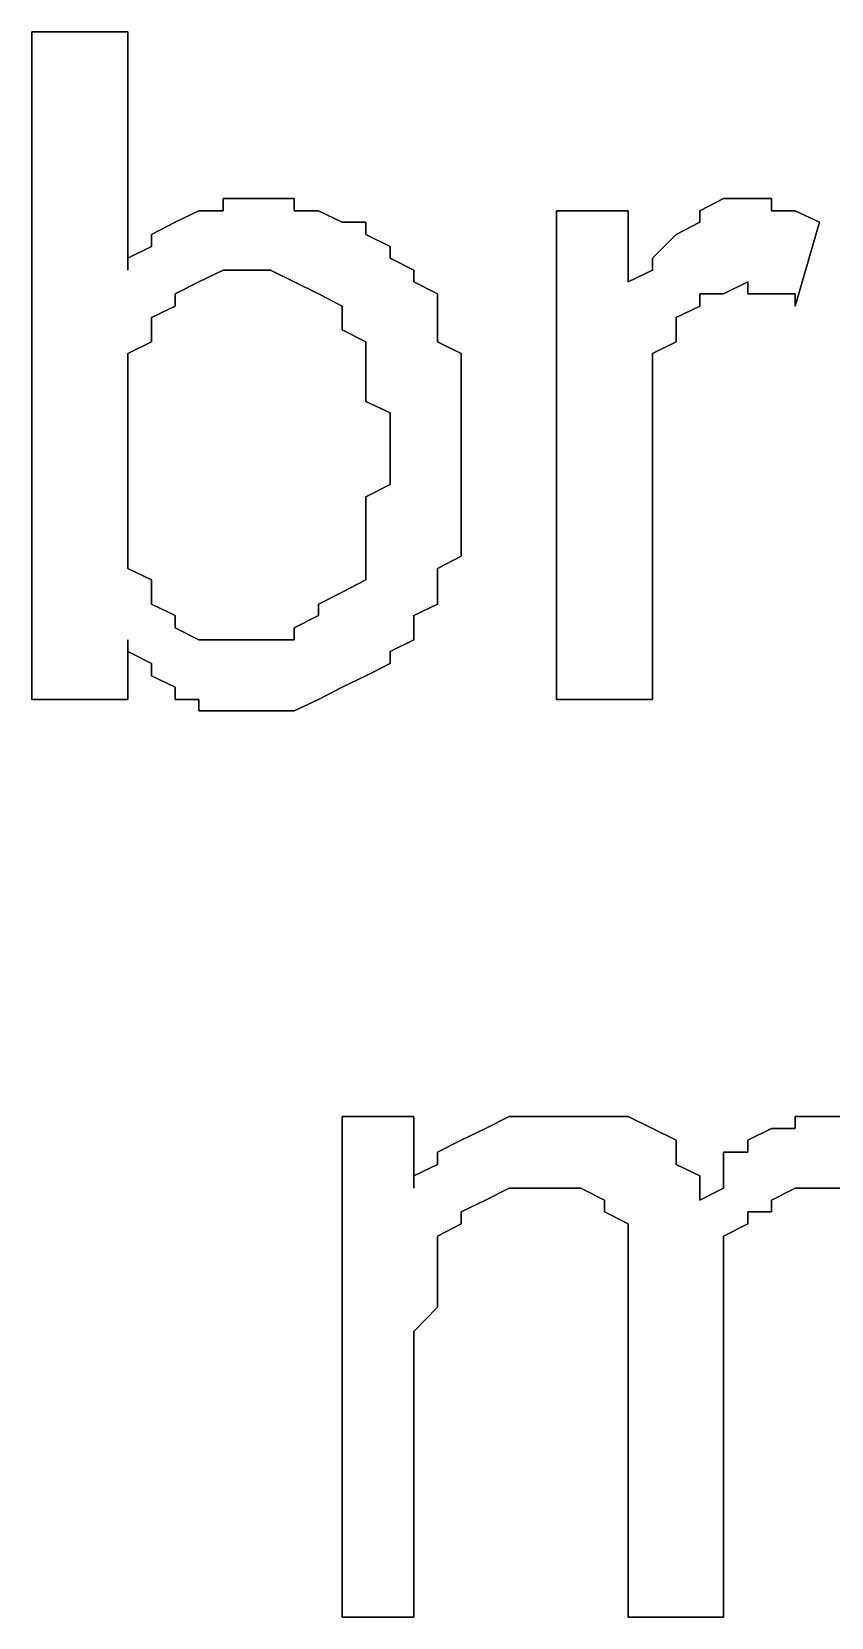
# Model space of a CAD drawing. Header units: metres. Extents: x 2.9 to 42.8, y 1.7 to 28.7.
# Drawn here: x 37.6731 to 37.7914, y 23.8319 to 24.0665 of the extents above; entities that cross this region are included whole.
import ezdxf

# ---------------------------------------------------------------- set-up
doc = ezdxf.new("R2010")
doc.units = ezdxf.units.M
doc.layers.add('GRIS', color=8, linetype='Continuous')

msp = doc.modelspace()

# ---------------------------------------------------------------- linework, layer by layer
at = {"layer": 'GRIS', "lineweight": -3}
for points in [[(37.6873, 24.0665), (37.6731, 24.0665), (37.6873, 24.0665)], [(37.6731, 24.0665), (37.6731, 23.9677), (37.6731, 24.0665)], [(37.6873, 24.0312), (37.6873, 24.0665), (37.6873, 24.0312)], [(37.6978, 24.04), (37.6943, 24.0383), (37.6978, 24.04)], [(37.7014, 24.04), (37.6978, 24.04), (37.7014, 24.04)], [(37.7049, 24.0418), (37.7014, 24.0418), (37.7049, 24.0418)], [(37.7014, 24.0418), (37.7014, 24.04), (37.7014, 24.0418)], [(37.7084, 24.0418), (37.7049, 24.0418), (37.7084, 24.0418)], [(37.7119, 24.0418), (37.7084, 24.0418), (37.7119, 24.0418)], [(37.7119, 24.04), (37.7119, 24.0418), (37.7119, 24.04)], [(37.7155, 24.04), (37.7119, 24.04), (37.7155, 24.04)], [(37.719, 24.0383), (37.7155, 24.04), (37.719, 24.0383)], [(37.7613, 24.04), (37.7507, 24.04), (37.7613, 24.04)], [(37.7507, 24.04), (37.7507, 23.9677), (37.7507, 24.04)], [(37.7613, 24.0295), (37.7613, 24.04), (37.7613, 24.0295)], [(37.7754, 24.0418), (37.7719, 24.04), (37.7754, 24.0418)], [(37.7719, 24.04), (37.7719, 24.0383), (37.7719, 24.04)], [(37.779, 24.0418), (37.7754, 24.0418), (37.779, 24.0418)], [(37.7825, 24.0418), (37.779, 24.0418), (37.7825, 24.0418)], [(37.7825, 24.04), (37.7825, 24.0418), (37.7825, 24.04)], [(37.786, 24.04), (37.7825, 24.04), (37.786, 24.04)], [(37.7896, 24.0383), (37.786, 24.04), (37.7896, 24.0383)], [(37.6943, 24.0383), (37.6908, 24.0365), (37.6943, 24.0383)], [(37.7225, 24.0383), (37.719, 24.0383), (37.7225, 24.0383)], [(37.7225, 24.0365), (37.7225, 24.0383), (37.7225, 24.0365)], [(37.7719, 24.0383), (37.7684, 24.0365), (37.7719, 24.0383)], [(37.786, 24.0259), (37.7896, 24.0383), (37.786, 24.0259)], [(37.6908, 24.0365), (37.6908, 24.0347), (37.6908, 24.0365)], [(37.7261, 24.0347), (37.7225, 24.0365), (37.7261, 24.0347)], [(37.7684, 24.0365), (37.7649, 24.033), (37.7684, 24.0365)], [(37.6908, 24.0347), (37.6873, 24.033), (37.6908, 24.0347)], [(37.6873, 24.033), (37.6873, 24.0312), (37.6873, 24.033)], [(37.7261, 24.033), (37.7261, 24.0347), (37.7261, 24.033)], [(37.7296, 24.0312), (37.7261, 24.033), (37.7296, 24.0312)], [(37.7649, 24.033), (37.7649, 24.0312), (37.7649, 24.033)], [(37.6978, 24.0295), (37.7014, 24.0312), (37.6978, 24.0295)], [(37.7014, 24.0312), (37.7049, 24.0312), (37.7014, 24.0312)], [(37.7049, 24.0312), (37.7084, 24.0312), (37.7049, 24.0312)], [(37.7084, 24.0312), (37.7119, 24.0295), (37.7084, 24.0312)], [(37.7296, 24.0295), (37.7296, 24.0312), (37.7296, 24.0295)], [(37.7649, 24.0312), (37.7613, 24.0295), (37.7649, 24.0312)], [(37.6943, 24.0277), (37.6978, 24.0295), (37.6943, 24.0277)], [(37.7119, 24.0295), (37.7155, 24.0277), (37.7119, 24.0295)], [(37.7331, 24.0277), (37.7296, 24.0295), (37.7331, 24.0277)], [(37.7754, 24.0277), (37.779, 24.0295), (37.7754, 24.0277)], [(37.779, 24.0295), (37.779, 24.0277), (37.779, 24.0295)], [(37.6908, 24.0242), (37.6943, 24.0259), (37.6908, 24.0242)], [(37.6943, 24.0259), (37.6943, 24.0277), (37.6943, 24.0259)], [(37.7155, 24.0277), (37.719, 24.0259), (37.7155, 24.0277)], [(37.719, 24.0259), (37.719, 24.0242), (37.719, 24.0259)], [(37.7331, 24.0259), (37.7331, 24.0277), (37.7331, 24.0259)], [(37.7331, 24.0224), (37.7331, 24.0259), (37.7331, 24.0224)], [(37.7684, 24.0242), (37.7719, 24.0259), (37.7684, 24.0242)], [(37.7719, 24.0259), (37.7719, 24.0277), (37.7719, 24.0259)], [(37.7719, 24.0277), (37.7754, 24.0277), (37.7719, 24.0277)], [(37.779, 24.0277), (37.7825, 24.0277), (37.779, 24.0277)], [(37.7825, 24.0277), (37.786, 24.0277), (37.7825, 24.0277)], [(37.786, 24.0277), (37.786, 24.0259), (37.786, 24.0277)], [(37.6908, 24.0224), (37.6908, 24.0242), (37.6908, 24.0224)], [(37.719, 24.0242), (37.719, 24.0224), (37.719, 24.0242)], [(37.7684, 24.0224), (37.7684, 24.0242), (37.7684, 24.0224)], [(37.6908, 24.0206), (37.6908, 24.0224), (37.6908, 24.0206)], [(37.719, 24.0224), (37.7225, 24.0206), (37.719, 24.0224)], [(37.7331, 24.0206), (37.7331, 24.0224), (37.7331, 24.0206)], [(37.7684, 24.0206), (37.7684, 24.0224), (37.7684, 24.0206)], [(37.6873, 24.0189), (37.6908, 24.0206), (37.6873, 24.0189)], [(37.6873, 24.0171), (37.6873, 24.0189), (37.6873, 24.0171)], [(37.7225, 24.0206), (37.7225, 24.0189), (37.7225, 24.0206)], [(37.7225, 24.0189), (37.7225, 24.0171), (37.7225, 24.0189)], [(37.7366, 24.0189), (37.7331, 24.0206), (37.7366, 24.0189)], [(37.7366, 24.0171), (37.7366, 24.0189), (37.7366, 24.0171)], [(37.7649, 24.0189), (37.7684, 24.0206), (37.7649, 24.0189)], [(37.7649, 24.0171), (37.7649, 24.0189), (37.7649, 24.0171)], [(37.6873, 24.0153), (37.6873, 24.0171), (37.6873, 24.0153)], [(37.7225, 24.0171), (37.7225, 24.0153), (37.7225, 24.0171)], [(37.7366, 24.0153), (37.7366, 24.0171), (37.7366, 24.0153)], [(37.7649, 24.0153), (37.7649, 24.0171), (37.7649, 24.0153)], [(37.6873, 24.0118), (37.6873, 24.0153), (37.6873, 24.0118)], [(37.7225, 24.0153), (37.7225, 24.0118), (37.7225, 24.0153)], [(37.7366, 24.0118), (37.7366, 24.0153), (37.7366, 24.0118)], [(37.7649, 24.0136), (37.7649, 24.0153), (37.7649, 24.0136)], [(37.6873, 24.0101), (37.6873, 24.0118), (37.6873, 24.0101)], [(37.7225, 24.0118), (37.7261, 24.0101), (37.7225, 24.0118)], [(37.7366, 24.0101), (37.7366, 24.0118), (37.7366, 24.0101)], [(37.7649, 24.0101), (37.7649, 24.0136), (37.7649, 24.0101)], [(37.6873, 24.0065), (37.6873, 24.0101), (37.6873, 24.0065)], [(37.7261, 24.0101), (37.7261, 24.0065), (37.7261, 24.0101)], [(37.7366, 24.0083), (37.7366, 24.0101), (37.7366, 24.0083)], [(37.7649, 24.0083), (37.7649, 24.0101), (37.7649, 24.0083)], [(37.7366, 24.0048), (37.7366, 24.0083), (37.7366, 24.0048)], [(37.7649, 24.0048), (37.7649, 24.0083), (37.7649, 24.0048)], [(37.6873, 24.0048), (37.6873, 24.0065), (37.6873, 24.0048)], [(37.6873, 24.0012), (37.6873, 24.0048), (37.6873, 24.0012)], [(37.7261, 24.0065), (37.7261, 24.003), (37.7261, 24.0065)], [(37.7366, 24.0012), (37.7366, 24.0048), (37.7366, 24.0012)], [(37.7649, 23.9677), (37.7649, 24.0048), (37.7649, 23.9677)], [(37.7261, 24.003), (37.7261, 23.9995), (37.7261, 24.003)], [(37.6873, 23.9977), (37.6873, 24.0012), (37.6873, 23.9977)], [(37.7366, 23.9995), (37.7366, 24.0012), (37.7366, 23.9995)], [(37.6873, 23.9959), (37.6873, 23.9977), (37.6873, 23.9959)], [(37.7261, 23.9995), (37.7225, 23.9977), (37.7261, 23.9995)], [(37.7225, 23.9977), (37.7225, 23.9942), (37.7225, 23.9977)], [(37.7366, 23.9959), (37.7366, 23.9995), (37.7366, 23.9959)], [(37.6873, 23.9924), (37.6873, 23.9959), (37.6873, 23.9924)], [(37.7366, 23.9942), (37.7366, 23.9959), (37.7366, 23.9942)], [(37.7225, 23.9942), (37.7225, 23.9924), (37.7225, 23.9942)], [(37.7366, 23.9924), (37.7366, 23.9942), (37.7366, 23.9924)], [(37.6873, 23.9907), (37.6873, 23.9924), (37.6873, 23.9907)], [(37.6873, 23.9889), (37.6873, 23.9907), (37.6873, 23.9889)], [(37.7225, 23.9924), (37.7225, 23.9907), (37.7225, 23.9924)], [(37.7225, 23.9907), (37.7225, 23.9889), (37.7225, 23.9907)], [(37.7366, 23.9889), (37.7366, 23.9924), (37.7366, 23.9889)], [(37.6873, 23.9871), (37.6873, 23.9889), (37.6873, 23.9871)], [(37.7225, 23.9889), (37.7225, 23.9854), (37.7225, 23.9889)], [(37.7331, 23.9871), (37.7366, 23.9889), (37.7331, 23.9871)], [(37.6908, 23.9854), (37.6873, 23.9871), (37.6908, 23.9854)], [(37.7331, 23.9854), (37.7331, 23.9871), (37.7331, 23.9854)], [(37.6908, 23.9836), (37.6908, 23.9854), (37.6908, 23.9836)], [(37.6908, 23.9818), (37.6908, 23.9836), (37.6908, 23.9818)], [(37.719, 23.9836), (37.7155, 23.9818), (37.719, 23.9836)], [(37.7225, 23.9854), (37.719, 23.9836), (37.7225, 23.9854)], [(37.7331, 23.9836), (37.7331, 23.9854), (37.7331, 23.9836)], [(37.7331, 23.9818), (37.7331, 23.9836), (37.7331, 23.9818)], [(37.6943, 23.9801), (37.6908, 23.9818), (37.6943, 23.9801)], [(37.7155, 23.9818), (37.7155, 23.9801), (37.7155, 23.9818)], [(37.7296, 23.9801), (37.7331, 23.9818), (37.7296, 23.9801)], [(37.6943, 23.9783), (37.6943, 23.9801), (37.6943, 23.9783)], [(37.7155, 23.9801), (37.7119, 23.9783), (37.7155, 23.9801)], [(37.7296, 23.9783), (37.7296, 23.9801), (37.7296, 23.9783)], [(37.6873, 23.9677), (37.6873, 23.9765), (37.6873, 23.9677)], [(37.6873, 23.9765), (37.6873, 23.9748), (37.6873, 23.9765)], [(37.6978, 23.9765), (37.6943, 23.9783), (37.6978, 23.9765)], [(37.7014, 23.9765), (37.6978, 23.9765), (37.7014, 23.9765)], [(37.7049, 23.9765), (37.7014, 23.9765), (37.7049, 23.9765)], [(37.7084, 23.9765), (37.7049, 23.9765), (37.7084, 23.9765)], [(37.7119, 23.9765), (37.7084, 23.9765), (37.7119, 23.9765)], [(37.7119, 23.9783), (37.7119, 23.9765), (37.7119, 23.9783)], [(37.7261, 23.9748), (37.7296, 23.9765), (37.7261, 23.9748)], [(37.7296, 23.9765), (37.7296, 23.9783), (37.7296, 23.9765)], [(37.6873, 23.9748), (37.6908, 23.973), (37.6873, 23.9748)], [(37.7261, 23.973), (37.7261, 23.9748), (37.7261, 23.973)], [(37.6908, 23.973), (37.6908, 23.9712), (37.6908, 23.973)], [(37.7225, 23.9712), (37.7261, 23.973), (37.7225, 23.9712)], [(37.6908, 23.9712), (37.6943, 23.9695), (37.6908, 23.9712)], [(37.6943, 23.9695), (37.6943, 23.9677), (37.6943, 23.9695)], [(37.7155, 23.9677), (37.719, 23.9695), (37.7155, 23.9677)], [(37.719, 23.9695), (37.7225, 23.9712), (37.719, 23.9695)], [(37.6731, 23.9677), (37.6873, 23.9677), (37.6731, 23.9677)], [(37.6943, 23.9677), (37.6978, 23.9677), (37.6943, 23.9677)], [(37.6978, 23.9677), (37.6978, 23.966), (37.6978, 23.9677)], [(37.7119, 23.966), (37.7155, 23.9677), (37.7119, 23.966)], [(37.7507, 23.9677), (37.7649, 23.9677), (37.7507, 23.9677)], [(37.6978, 23.966), (37.7014, 23.966), (37.6978, 23.966)], [(37.7014, 23.966), (37.7049, 23.966), (37.7014, 23.966)], [(37.7049, 23.966), (37.7084, 23.966), (37.7049, 23.966)], [(37.7084, 23.966), (37.7119, 23.966), (37.7084, 23.966)], [(37.7296, 23.906), (37.719, 23.906), (37.7296, 23.906)], [(37.719, 23.906), (37.719, 23.8319), (37.719, 23.906)], [(37.7296, 23.8954), (37.7296, 23.906), (37.7296, 23.8954)], [(37.7437, 23.906), (37.7402, 23.9042), (37.7437, 23.906)], [(37.7472, 23.906), (37.7437, 23.906), (37.7472, 23.906)], [(37.7507, 23.906), (37.7472, 23.906), (37.7507, 23.906)], [(37.7543, 23.906), (37.7507, 23.906), (37.7543, 23.906)], [(37.7578, 23.906), (37.7543, 23.906), (37.7578, 23.906)], [(37.7613, 23.906), (37.7578, 23.906), (37.7613, 23.906)], [(37.7649, 23.9042), (37.7613, 23.906), (37.7649, 23.9042)], [(37.7896, 23.906), (37.786, 23.906), (37.7896, 23.906)], [(37.786, 23.906), (37.786, 23.9042), (37.786, 23.906)], [(37.7931, 23.906), (37.7896, 23.906), (37.7931, 23.906)], [(37.7402, 23.9042), (37.7366, 23.9025), (37.7402, 23.9042)], [(37.7684, 23.9025), (37.7649, 23.9042), (37.7684, 23.9025)], [(37.7825, 23.9042), (37.779, 23.9025), (37.7825, 23.9042)], [(37.786, 23.9042), (37.7825, 23.9042), (37.786, 23.9042)], [(37.7366, 23.9025), (37.7331, 23.9007), (37.7366, 23.9025)], [(37.7684, 23.9007), (37.7684, 23.9025), (37.7684, 23.9007)], [(37.779, 23.9025), (37.779, 23.9007), (37.779, 23.9025)], [(37.7331, 23.8989), (37.7296, 23.8972), (37.7331, 23.8989)], [(37.7331, 23.9007), (37.7331, 23.8989), (37.7331, 23.9007)], [(37.7684, 23.8989), (37.7684, 23.9007), (37.7684, 23.8989)], [(37.7719, 23.8972), (37.7684, 23.8989), (37.7719, 23.8972)], [(37.779, 23.9007), (37.7754, 23.9007), (37.779, 23.9007)], [(37.7754, 23.9007), (37.7754, 23.8989), (37.7754, 23.9007)], [(37.7754, 23.8989), (37.7754, 23.8954), (37.7754, 23.8989)], [(37.7296, 23.8972), (37.7296, 23.8954), (37.7296, 23.8972)], [(37.7719, 23.8936), (37.7719, 23.8972), (37.7719, 23.8936)], [(37.7402, 23.8936), (37.7437, 23.8954), (37.7402, 23.8936)], [(37.7437, 23.8954), (37.7472, 23.8954), (37.7437, 23.8954)], [(37.7472, 23.8954), (37.7507, 23.8954), (37.7472, 23.8954)], [(37.7507, 23.8954), (37.7543, 23.8954), (37.7507, 23.8954)], [(37.7543, 23.8954), (37.7578, 23.8936), (37.7543, 23.8954)], [(37.7754, 23.8954), (37.7719, 23.8936), (37.7754, 23.8954)], [(37.7825, 23.8936), (37.786, 23.8954), (37.7825, 23.8936)], [(37.786, 23.8954), (37.7896, 23.8954), (37.786, 23.8954)], [(37.7896, 23.8954), (37.7931, 23.8954), (37.7896, 23.8954)], [(37.7366, 23.8919), (37.7402, 23.8936), (37.7366, 23.8919)], [(37.7366, 23.8901), (37.7366, 23.8919), (37.7366, 23.8901)], [(37.7578, 23.8936), (37.7578, 23.8919), (37.7578, 23.8936)], [(37.7578, 23.8919), (37.7613, 23.8901), (37.7578, 23.8919)], [(37.779, 23.8901), (37.779, 23.8919), (37.779, 23.8901)], [(37.779, 23.8919), (37.7825, 23.8919), (37.779, 23.8919)], [(37.7825, 23.8919), (37.7825, 23.8936), (37.7825, 23.8919)], [(37.7331, 23.8883), (37.7366, 23.8901), (37.7331, 23.8883)], [(37.7613, 23.8901), (37.7613, 23.8883), (37.7613, 23.8901)], [(37.7754, 23.8883), (37.779, 23.8901), (37.7754, 23.8883)], [(37.7331, 23.8866), (37.7331, 23.8883), (37.7331, 23.8866)], [(37.7613, 23.8883), (37.7613, 23.8848), (37.7613, 23.8883)], [(37.7754, 23.8866), (37.7754, 23.8883), (37.7754, 23.8866)], [(37.7331, 23.8848), (37.7331, 23.8866), (37.7331, 23.8848)], [(37.7331, 23.8831), (37.7331, 23.8848), (37.7331, 23.8831)], [(37.7613, 23.8848), (37.7613, 23.8831), (37.7613, 23.8848)], [(37.7754, 23.8831), (37.7754, 23.8866), (37.7754, 23.8831)], [(37.7331, 23.8813), (37.7331, 23.8831), (37.7331, 23.8813)], [(37.7613, 23.8831), (37.7613, 23.8795), (37.7613, 23.8831)], [(37.7754, 23.8813), (37.7754, 23.8831), (37.7754, 23.8813)], [(37.7331, 23.8795), (37.7331, 23.8813), (37.7331, 23.8795)], [(37.7754, 23.8795), (37.7754, 23.8813), (37.7754, 23.8795)], [(37.7296, 23.8742), (37.7331, 23.8778), (37.7296, 23.8742)], [(37.7331, 23.8778), (37.7331, 23.8795), (37.7331, 23.8778)], [(37.7613, 23.8795), (37.7613, 23.8319), (37.7613, 23.8795)], [(37.7754, 23.876), (37.7754, 23.8795), (37.7754, 23.876)], [(37.7754, 23.8742), (37.7754, 23.876), (37.7754, 23.8742)], [(37.7296, 23.8707), (37.7296, 23.8742), (37.7296, 23.8707)], [(37.7754, 23.8319), (37.7754, 23.8742), (37.7754, 23.8319)], [(37.7296, 23.8319), (37.7296, 23.8707), (37.7296, 23.8319)], [(37.719, 23.8319), (37.7296, 23.8319), (37.719, 23.8319)], [(37.7613, 23.8319), (37.7754, 23.8319), (37.7613, 23.8319)]]:
    msp.add_lwpolyline(points, dxfattribs=at)

doc.saveas('drawing.dxf')
